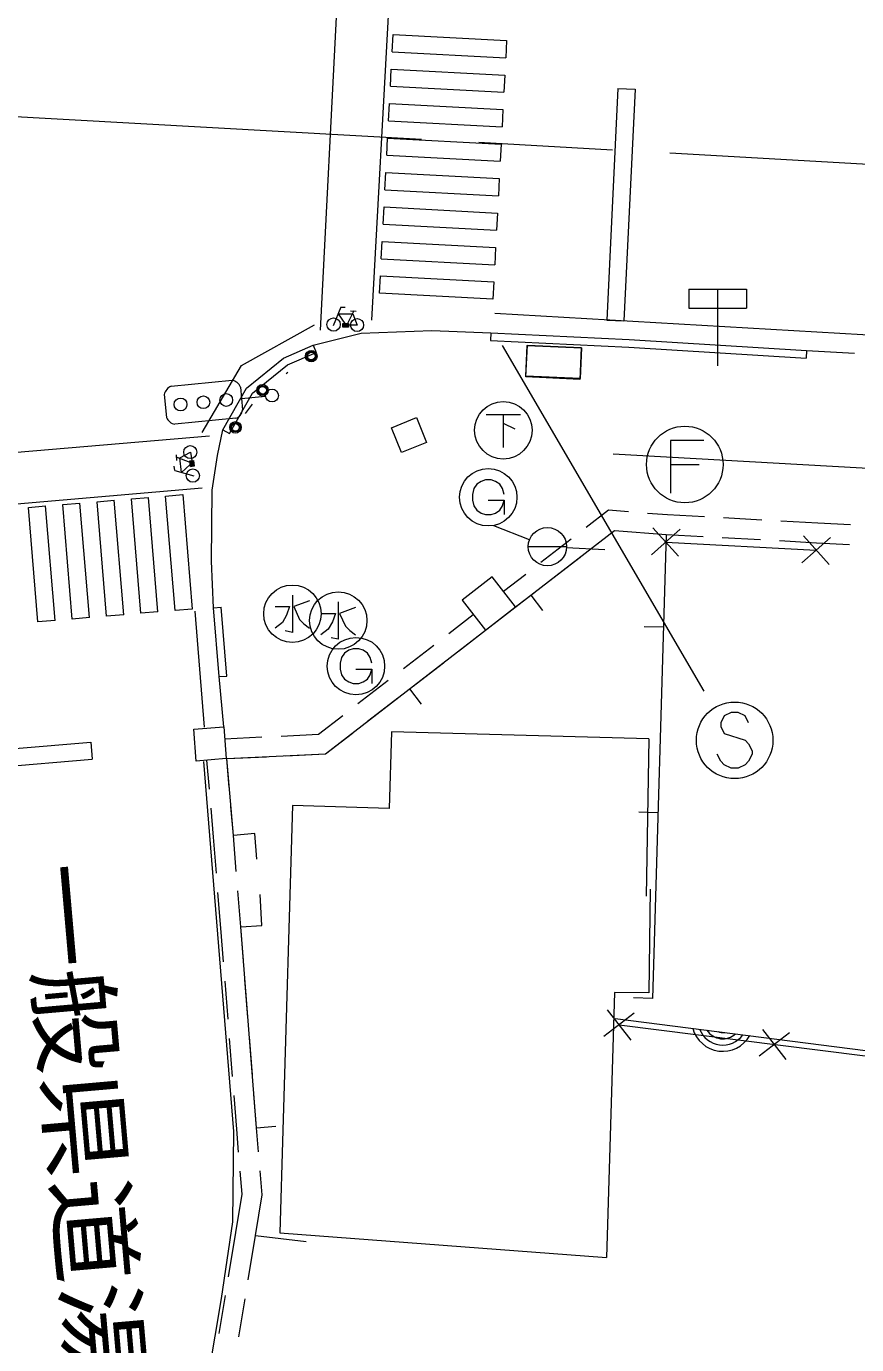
# Model space of a CAD drawing. Units: millimetres, scale not verified. Extents: x 40000 to 680000, y 20000 to 380000.
# Drawn here: x 291136 to 312822, y 247128 to 281536 of the extents above; entities that cross this region are included whole.
import ezdxf
from ezdxf.enums import TextEntityAlignment as Align

# ---------------------------------------------------------------- set-up
doc = ezdxf.new("R2010")
doc.units = ezdxf.units.MM
doc.header["$LTSCALE"] = 1000
doc.linetypes.add('CHAIN', pattern=[18.5, 12, -1.5, 3.5, -1.5])
for name, color, linetype, lineweight in [('M-BGD', 7, 'Continuous', 13), ('M-BGD-EXST', 7, 'Continuous', 13), ('M-BMK', 2, 'CHAIN', 13), ('M-BMK-OTRS', 5, 'Continuous', 13), ('M-STR-STRC', 7, 'Continuous', 13)]:
    doc.layers.add(name, color=color, linetype=linetype, lineweight=lineweight)
doc.styles.add('ＭＳ ゴシック', font='')
doc.styles.get('ＭＳ ゴシック').set_extended_font_data('MS Gothic')

msp = doc.modelspace()

# ---------------------------------------------------------------- linework, layer by layer
at = {"layer": 'M-BGD'}
for p, q in [((299880, 273527), (301728, 273599)), ((301728, 273599), (303271, 273541)), ((298624, 273211), (299880, 273527)), ((298624, 273211), (298704, 273028)), ((303271, 273541), (303261, 273341)), ((311515, 273076), (311503, 272876)), ((311515, 273076), (312763, 273008)), ((297963, 272499), (297920, 272468)), ((296863, 271433), (297040, 271674)), ((296127, 270337), (296268, 271005)), ((296268, 271005), (296441, 270906)), ((295989, 269431), (296127, 270337)), ((295972, 267573), (295989, 269431)), ((305761, 268464), (306342, 268913)), ((306342, 268913), (306863, 268872)), ((307361, 268833), (307882, 268792)), ((307882, 268792), (308845, 268740)), ((304279, 268138), (303348, 268502)), ((308209, 268411), (307465, 267743)), ((307503, 268449), (308171, 267704)), ((309344, 268713), (310343, 268659)), ((310842, 268632), (311805, 268580)), ((311805, 268580), (312664, 268534)), ((304574, 267548), (305365, 268159)), ((306000, 267992), (306501, 268378)), ((306501, 268378), (307848, 268273)), ((307837, 268077), (311767, 267864)), ((307848, 268273), (308814, 268221)), ((309313, 268194), (310312, 268140)), ((310811, 268113), (311778, 268060)), ((312139, 268198), (311395, 267530)), ((311433, 268236), (312101, 267492)), ((311778, 268060), (312636, 268015)), ((304245, 267956), (305245, 267956)), ((305244, 267930), (306243, 267879)), ((296025, 266363), (295972, 267573)), ((304812, 267075), (305604, 267686)), ((303598, 266794), (304178, 267242)), ((303916, 266383), (304417, 266769)), ((304309, 266686), (304615, 266291)), ((296025, 266363), (296224, 266379)), ((296172, 264563), (296025, 266363)), ((296371, 264579), (296224, 266379)), ((302171, 265692), (302809, 266185)), ((302424, 265231), (303126, 265773)), ((307776, 265851), (307276, 265866)), ((300984, 264776), (301775, 265387)), ((301237, 264314), (302028, 264925)), ((296172, 264563), (296371, 264579)), ((296293, 263250), (296172, 264563)), ((299796, 263859), (300588, 264470)), ((300049, 263398), (300841, 264009)), ((301143, 264242), (301448, 263846)), ((298763, 263061), (299400, 263553)), ((296317, 262942), (297290, 262989)), ((297790, 263013), (298763, 263061)), ((298951, 262550), (299654, 263092)), ((307395, 262944), (307329, 258836)), ((297911, 262499), (298951, 262550)), ((295917, 261626), (295853, 262382)), ((296371, 262424), (297411, 262474)), ((296436, 261668), (296371, 262424)), ((296543, 260414), (296478, 261170)), ((296024, 260371), (295960, 261127)), ((307633, 261008), (307133, 261023)), ((296101, 259431), (296024, 260371)), ((296620, 259474), (296543, 260414)), ((296219, 257994), (296142, 258933)), ((296738, 258036), (296661, 258976)), ((296289, 257115), (296219, 257994)), ((296807, 257157), (296738, 258036)), ((296406, 255620), (296328, 256617)), ((296924, 255662), (296846, 256659)), ((307490, 256166), (306990, 256180)), ((307012, 255779), (306222, 255166)), ((306310, 255868), (306924, 255078)), ((310364, 255357), (310977, 254567)), ((296524, 254125), (296445, 255122)), ((297042, 254166), (296964, 255163)), ((311065, 255269), (310275, 254656)), ((296632, 252748), (296563, 253626)), ((297150, 252789), (297081, 253668)), ((296681, 252151), (296632, 252748)), ((297150, 252789), (297649, 252829)), ((297202, 252162), (297150, 252789)), ((297833, 252724), (297753, 250043)), ((296772, 251056), (296723, 251653)), ((297296, 251036), (297244, 251664)), ((296611, 250057), (296772, 251056)), ((297124, 249973), (297296, 251036)), ((296418, 248900), (296611, 250057)), ((296931, 248815), (297124, 249973)), ((297124, 249973), (298446, 249816)), ((297753, 250043), (306289, 249404)), ((296172, 247420), (296336, 248407)), ((296685, 247335), (296849, 248322))]:
    msp.add_line(p, q, dxfattribs=at)
for points in [[(296268, 271005), (296889, 272096), (297850, 272874), (298624, 273211)], [(303261, 273341), (306874, 273159), (311503, 272876)], [(303271, 273541), (306885, 273359), (311515, 273076)], [(296441, 270906), (297044, 271964), (297955, 272702), (298704, 273028)], [(297154, 259795), (297106, 260468), (296543, 260414), (296371, 262424), (298951, 262550), (306501, 268378), (307848, 268273), (307490, 256166)], [(306519, 255641), (331097, 252498), (333098, 266878)], [(307395, 262944), (300673, 263121), (300613, 261120), (298088, 261196), (297833, 252724)], [(297150, 252789), (296738, 258036), (297289, 258065), (297241, 258881)], [(307429, 259012), (307396, 256311), (306496, 256315), (306289, 249404)], [(306617, 255473), (330936, 252410), (330375, 248493)]]:
    msp.add_lwpolyline(points, dxfattribs=at)
for points in [[(305597, 272341), (304181, 272403), (304216, 273210), (305632, 273148)], [(304184, 272386), (304223, 273219), (305629, 273154), (305590, 272321)], [(301323, 271325), (301587, 270677), (300938, 270412), (300673, 271060)], [(303307, 267171), (302518, 266561), (303126, 265773), (303916, 266383)], [(295508, 263188), (296293, 263250), (296359, 262423), (295574, 262360)]]:
    msp.add_lwpolyline(points, close=True, dxfattribs=at)
for centre, radius in [((298578, 272929), 150), ((298578, 272929), 120), ((298578, 272929), 100), ((297306, 272038), 150), ((297306, 272038), 120), ((297306, 272038), 100), ((296597, 271069), 150), ((296597, 271069), 120), ((296597, 271069), 100), ((304745, 267956), 500)]:
    msp.add_circle(centre, radius, dxfattribs=at)
for radius, start, end in [(812, 195.3344, 330.0946), (650, 201.4501, 323.9788), (488, 212.5828, 312.8462), (325, 246.7721, 278.6569)]:
    msp.add_arc((309325, 255597), radius, start, end, dxfattribs=at)
at = {"layer": 'M-BGD-EXST'}
for p, q in [((303144, 271406), (304044, 271406)), ((303594, 271406), (303594, 270544)), ((303594, 271181), (303894, 271031)), ((308834, 270725), (307959, 270725)), ((307959, 270725), (307959, 269350)), ((307959, 270100), (308709, 270100)), ((302826, 269471), (302788, 269321)), ((302901, 269584), (302826, 269471)), ((303013, 269659), (302901, 269584)), ((303126, 269696), (303013, 269659)), ((303276, 269696), (303126, 269696)), ((303388, 269659), (303276, 269696)), ((303501, 269584), (303388, 269659)), ((303576, 269471), (303501, 269584)), ((303613, 269321), (303576, 269471)), ((302788, 269321), (302788, 269171)), ((302788, 269171), (302826, 269021)), ((303201, 269171), (303613, 269171)), ((303576, 269021), (303613, 269171)), ((303613, 269171), (303613, 268796)), ((302826, 269021), (302901, 268909)), ((302901, 268909), (303013, 268834)), ((303013, 268834), (303126, 268796)), ((303126, 268796), (303276, 268796)), ((303276, 268796), (303388, 268834)), ((303388, 268834), (303501, 268909)), ((303501, 268909), (303576, 269021)), ((298085, 266693), (298085, 265718)), ((297635, 266393), (298010, 266393)), ((298010, 266393), (297935, 266168)), ((298535, 266543), (298123, 266393)), ((298123, 266393), (298273, 266055)), ((299282, 266515), (299282, 265540)), ((299732, 266365), (299319, 266215)), ((297935, 266168), (297823, 265980)), ((298273, 266055), (298385, 265943)), ((298832, 266215), (299207, 266215)), ((299132, 265990), (299019, 265803)), ((299207, 266215), (299132, 265990)), ((299319, 266215), (299469, 265878)), ((297823, 265980), (297635, 265830)), ((298085, 265718), (297898, 265755)), ((298385, 265943), (298535, 265830)), ((299019, 265803), (298832, 265653)), ((299469, 265878), (299582, 265765)), ((299582, 265765), (299732, 265653)), ((299282, 265540), (299094, 265578)), ((299370, 265062), (299332, 264912)), ((299445, 265175), (299370, 265062)), ((299557, 265250), (299445, 265175)), ((299670, 265287), (299557, 265250)), ((299820, 265287), (299670, 265287)), ((299932, 265250), (299820, 265287)), ((300045, 265175), (299932, 265250)), ((300120, 265062), (300045, 265175)), ((300157, 264912), (300120, 265062)), ((299332, 264912), (299332, 264762)), ((299332, 264762), (299370, 264612)), ((299370, 264612), (299445, 264500)), ((299745, 264762), (300157, 264762)), ((300045, 264500), (300120, 264612)), ((300120, 264612), (300157, 264762)), ((300157, 264762), (300157, 264387)), ((299445, 264500), (299557, 264425)), ((299557, 264425), (299670, 264387)), ((299670, 264387), (299820, 264387)), ((299820, 264387), (299932, 264425)), ((299932, 264425), (300045, 264500))]:
    msp.add_line(p, q, dxfattribs=at)
for centre, radius in [((303594, 270994), 750), ((308334, 270100), 1000), ((303201, 269246), 750), ((298085, 266205), 750), ((299282, 266028), 750), ((299745, 264837), 750)]:
    msp.add_circle(centre, radius, dxfattribs=at)
at = {"layer": 'M-BMK'}
msp.add_lwpolyline([(61073, 290391), (289472, 279264), (332245, 276874)], dxfattribs=at)
at = {"layer": 'M-BMK-OTRS'}
for p, q in [((299312, 283505), (298811, 273608)), ((300164, 273867), (300679, 283395)), ((300693, 280872), (300717, 281322)), ((300717, 281322), (303680, 281164)), ((303680, 281164), (303656, 280715)), ((300693, 280872), (303656, 280715)), ((300645, 279972), (300669, 280422)), ((300669, 280422), (303632, 280265)), ((303632, 280265), (303609, 279815)), ((300645, 279972), (303609, 279815)), ((306584, 279916), (306297, 273869)), ((306584, 279916), (307034, 279894)), ((307034, 279894), (306746, 273848)), ((300597, 279072), (300621, 279522)), ((300621, 279522), (303585, 279365)), ((300597, 279072), (303561, 278915)), ((303585, 279365), (303561, 278915)), ((300549, 278173), (300573, 278622)), ((300573, 278622), (303537, 278465)), ((303537, 278465), (303513, 278015)), ((300549, 278173), (303513, 278015)), ((300502, 277273), (300525, 277723)), ((300525, 277723), (303489, 277565)), ((303489, 277565), (303465, 277115)), ((300502, 277273), (303465, 277115)), ((300454, 276373), (300478, 276823)), ((300478, 276823), (303441, 276665)), ((303441, 276665), (303417, 276215)), ((300454, 276373), (303417, 276215)), ((300406, 275473), (300430, 275923)), ((300430, 275923), (303393, 275765)), ((303393, 275765), (303369, 275316)), ((300406, 275473), (303369, 275316)), ((300382, 275023), (303346, 274866)), ((299348, 274206), (299152, 273723)), ((299281, 274034), (299664, 274036)), ((299281, 274034), (299459, 273784)), ((299348, 274206), (299465, 274205)), ((299693, 274109), (299521, 273783)), ((299603, 274115), (299751, 274107)), ((299664, 274036), (299774, 273733)), ((327662, 272632), (303372, 274038)), ((299401, 273685), (299402, 273784)), ((299552, 273683), (299401, 273685)), ((299402, 273784), (299553, 273782)), ((299407, 273784), (299406, 273685)), ((299412, 273784), (299411, 273685)), ((299417, 273784), (299416, 273685)), ((299422, 273784), (299421, 273685)), ((299427, 273784), (299426, 273685)), ((299432, 273784), (299431, 273685)), ((299437, 273784), (299436, 273685)), ((299442, 273784), (299441, 273684)), ((299447, 273784), (299446, 273684)), ((299452, 273784), (299451, 273684)), ((299457, 273784), (299456, 273684)), ((299462, 273784), (299461, 273684)), ((299467, 273784), (299466, 273684)), ((299472, 273783), (299471, 273684)), ((299477, 273783), (299476, 273684)), ((299482, 273783), (299480, 273684)), ((299487, 273783), (299485, 273684)), ((299492, 273783), (299490, 273684)), ((299497, 273783), (299495, 273684)), ((299502, 273783), (299500, 273684)), ((299507, 273783), (299505, 273684)), ((299512, 273783), (299510, 273684)), ((299517, 273783), (299515, 273684)), ((299522, 273783), (299520, 273683)), ((299526, 273783), (299525, 273683)), ((299531, 273783), (299530, 273683)), ((299536, 273783), (299535, 273683)), ((299541, 273783), (299540, 273683)), ((299546, 273783), (299545, 273683)), ((299551, 273782), (299550, 273683)), ((299553, 273782), (299552, 273683)), ((299774, 273733), (299553, 273733)), ((306297, 273869), (306746, 273848)), ((295922, 270836), (285868, 269985)), ((295070, 270205), (295060, 270353)), ((295064, 270295), (295410, 270165)), ((295141, 270275), (295427, 270422)), ((295190, 269896), (295141, 270275)), ((295406, 270197), (295505, 270208)), ((295406, 270195), (295505, 270206)), ((295423, 270047), (295406, 270197)), ((295407, 270190), (295506, 270202)), ((295407, 270185), (295506, 270197)), ((295408, 270180), (295507, 270192)), ((295409, 270176), (295507, 270187)), ((295409, 270171), (295508, 270182)), ((295410, 270166), (295508, 270177)), ((295410, 270161), (295509, 270172)), ((295411, 270156), (295510, 270167)), ((295411, 270151), (295510, 270162)), ((295412, 270146), (295511, 270157)), ((295412, 270141), (295511, 270152)), ((295413, 270136), (295512, 270147)), ((295414, 270131), (295512, 270142)), ((295414, 270126), (295513, 270137)), ((295415, 270121), (295513, 270132)), ((295415, 270116), (295514, 270127)), ((295416, 270111), (295515, 270122)), ((295416, 270106), (295515, 270118)), ((295417, 270101), (295516, 270113)), ((295427, 270422), (295455, 270203)), ((295505, 270208), (295522, 270058)), ((306462, 270377), (334216, 268821)), ((295011, 269940), (294998, 270056)), ((295011, 269940), (295515, 269807)), ((295190, 269896), (295417, 270103)), ((295417, 270097), (295516, 270108)), ((295418, 270092), (295517, 270103)), ((295419, 270087), (295517, 270098)), ((295419, 270082), (295518, 270093)), ((295420, 270077), (295518, 270088)), ((295420, 270072), (295519, 270083)), ((295421, 270067), (295520, 270078)), ((295421, 270062), (295520, 270073)), ((295422, 270057), (295521, 270068)), ((295422, 270052), (295521, 270063)), ((295522, 270058), (295423, 270047)), ((285986, 268646), (295728, 269490)), ((292087, 269055), (292535, 269092)), ((292783, 266104), (292535, 269092)), ((292983, 269129), (293431, 269166)), ((293231, 266141), (292983, 269129)), ((293679, 266179), (293431, 269166)), ((293879, 269204), (294327, 269241)), ((294127, 266216), (293879, 269204)), ((294574, 266253), (294327, 269241)), ((295022, 266290), (294775, 269278)), ((291191, 268981), (291639, 269018)), ((291439, 265993), (291191, 268981)), ((291887, 266030), (291639, 269018)), ((292335, 266067), (292087, 269055)), ((295470, 266327), (295022, 266290)), ((291887, 266030), (291439, 265993)), ((292783, 266104), (292335, 266067)), ((293679, 266179), (293231, 266141)), ((294574, 266253), (294127, 266216)), ((295791, 263246), (295543, 266270)), ((287130, 261928), (292855, 262406)), ((294823, 239866), (296232, 248330))]:
    msp.add_line(p, q, dxfattribs=at)
for points in [[(303346, 274866), (303322, 274416), (300358, 274573), (300382, 275023)], [(295728, 270937), (296752, 272686), (298660, 273747)], [(294775, 269278), (295223, 269315), (295470, 266327)], [(287092, 262376), (292818, 262855), (292855, 262406)], [(296232, 248330), (296527, 250334), (296559, 252695), (295774, 262344)]]:
    msp.add_lwpolyline(points, dxfattribs=at)
for centre, radius in [((299161, 273753), 173), ((299775, 273741), 170), ((295419, 270423), 170), ((295484, 269811), 173)]:
    msp.add_circle(centre, radius, dxfattribs=at)
at = {"layer": 'M-STR-STRC'}
for p, q in [((308442, 274677), (309942, 274677)), ((308442, 274677), (308442, 274177)), ((309192, 274677), (309192, 272677)), ((309942, 274677), (309942, 274177)), ((308442, 274177), (309942, 274177)), ((303564, 273210), (308832, 264181)), ((294916, 272145), (296509, 272301)), ((294737, 271927), (294795, 271329)), ((296727, 272121), (296786, 271524)), ((296756, 271823), (297387, 271884)), ((296606, 271306), (295014, 271150)), ((309545, 263628), (309363, 263538)), ((309727, 263628), (309545, 263628)), ((309908, 263538), (309727, 263628)), ((309363, 263538), (309272, 263356)), ((309272, 263356), (309272, 263265)), ((309272, 263265), (309363, 263083)), ((309999, 263356), (309908, 263538)), ((309363, 263083), (309908, 262901)), ((309908, 262901), (309999, 262810)), ((309999, 262810), (310090, 262628)), ((310090, 262628), (310090, 262538)), ((309272, 262356), (309181, 262538)), ((309363, 262265), (309272, 262356)), ((309545, 262174), (309363, 262265)), ((309908, 262265), (309727, 262174)), ((309999, 262356), (309908, 262265)), ((310090, 262538), (309999, 262356)), ((309727, 262174), (309545, 262174))]:
    msp.add_line(p, q, dxfattribs=at)
for centre, radius in [((295164, 271667), 167), ((295761, 271725), 167), ((296358, 271784), 167), ((297553, 271901), 167), ((309636, 262901), 1000)]:
    msp.add_circle(centre, radius, dxfattribs=at)
for centre, radius, start, end in [((296459, 272018), 288, 21.1182, 80.0552), ((295058, 271846), 331, 115.2907, 165.8828), ((296512, 271566), 277, 289.9003, 351.2732), ((295072, 271443), 299, 202.3658, 258.8077)]:
    msp.add_arc(centre, radius, start, end, dxfattribs=at)

# ---------------------------------------------------------------- texts
at = {"layer": 'M-BGD', "style": 'ＭＳ ゴシック', "width": 1.1}
msp.add_text('一般県道湯田(停)線', height=1833, rotation=274.998, dxfattribs=at).set_placement((291670, 247257), align=Align.BOTTOM_CENTER)

doc.saveas('drawing.dxf')
